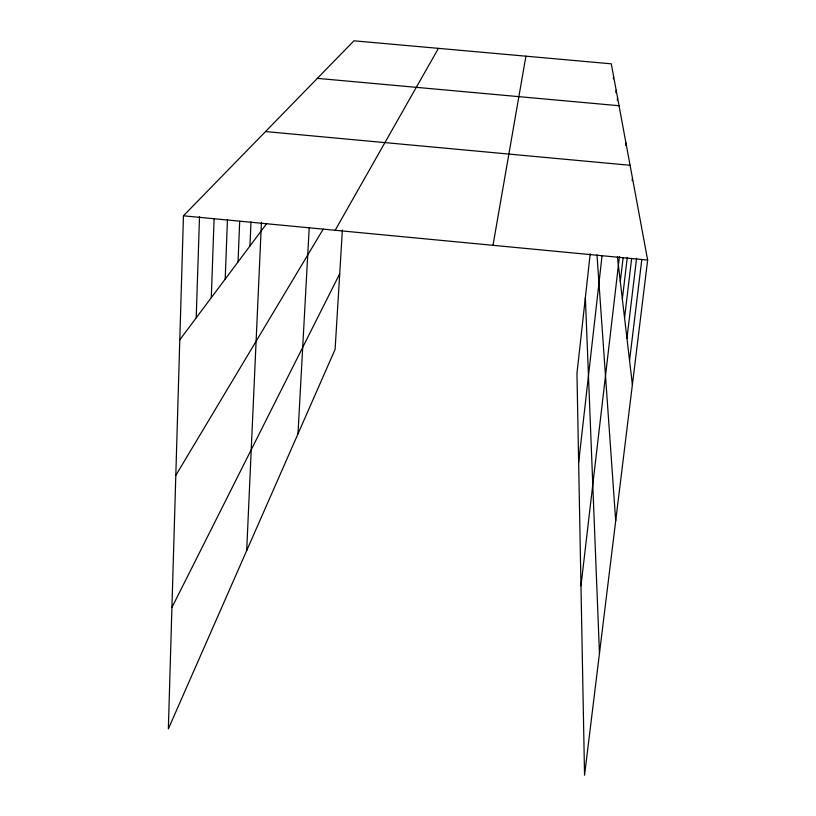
<?xml version="1.0" encoding="UTF-8"?>
<svg xmlns="http://www.w3.org/2000/svg" width="816" height="816" viewBox="0 0 816 816"><rect width="100%" height="100%" fill="white"/><g stroke="black" fill="none" stroke-linecap="round" stroke-linejoin="round"><path stroke-width="1.22" d="M590.213 253.807L576.963 373.33L584.542 775.2L647.649 260.059L611.276 63.821L353.95 40.8L183.447 215.812L168.351 728.902L335.101 349.391L342.383 230.071M196.207 317.852L199.522 216.454M211.293 297.687L214.098 218.708M225.196 279.103L227.47 219.422M238.048 261.916L239.69 221.309M249.961 245.973L251.002 221.819M246.697 550.586L261.446 222.319M297.983 433.857L309.223 227.593M613.316 78.866L613.601 76.337M615.886 92.759L616.172 90.229M617.284 100.276L617.569 97.767M578.646 462.397L602.086 255.51M625.637 145.34L625.923 142.831M580.972 585.847L619.436 256.438M620.303 281.551L623.128 257.581M632.165 180.642L632.461 178.112M622.353 299.033L627.28 257.458M624.566 317.903L631.635 258.621M626.953 338.334L636.592 258.193M629.554 360.519L641.784 259.692M492.997 245.32L525.912 56.182M171.921 607.492L339.721 273.748M335.172 230.275L438.427 48.358M175.807 475.391L323.207 229.143M179.795 339.813L266.791 223.472M317.353 78.367L619.048 105.733M265.526 131.56L630.085 165.281M183.447 215.812L647.649 260.059M617.396 256.724L632.38 384.693M596.986 254.878L615.703 520.873M585.368 297.493L599.464 653.432"/></g></svg>
